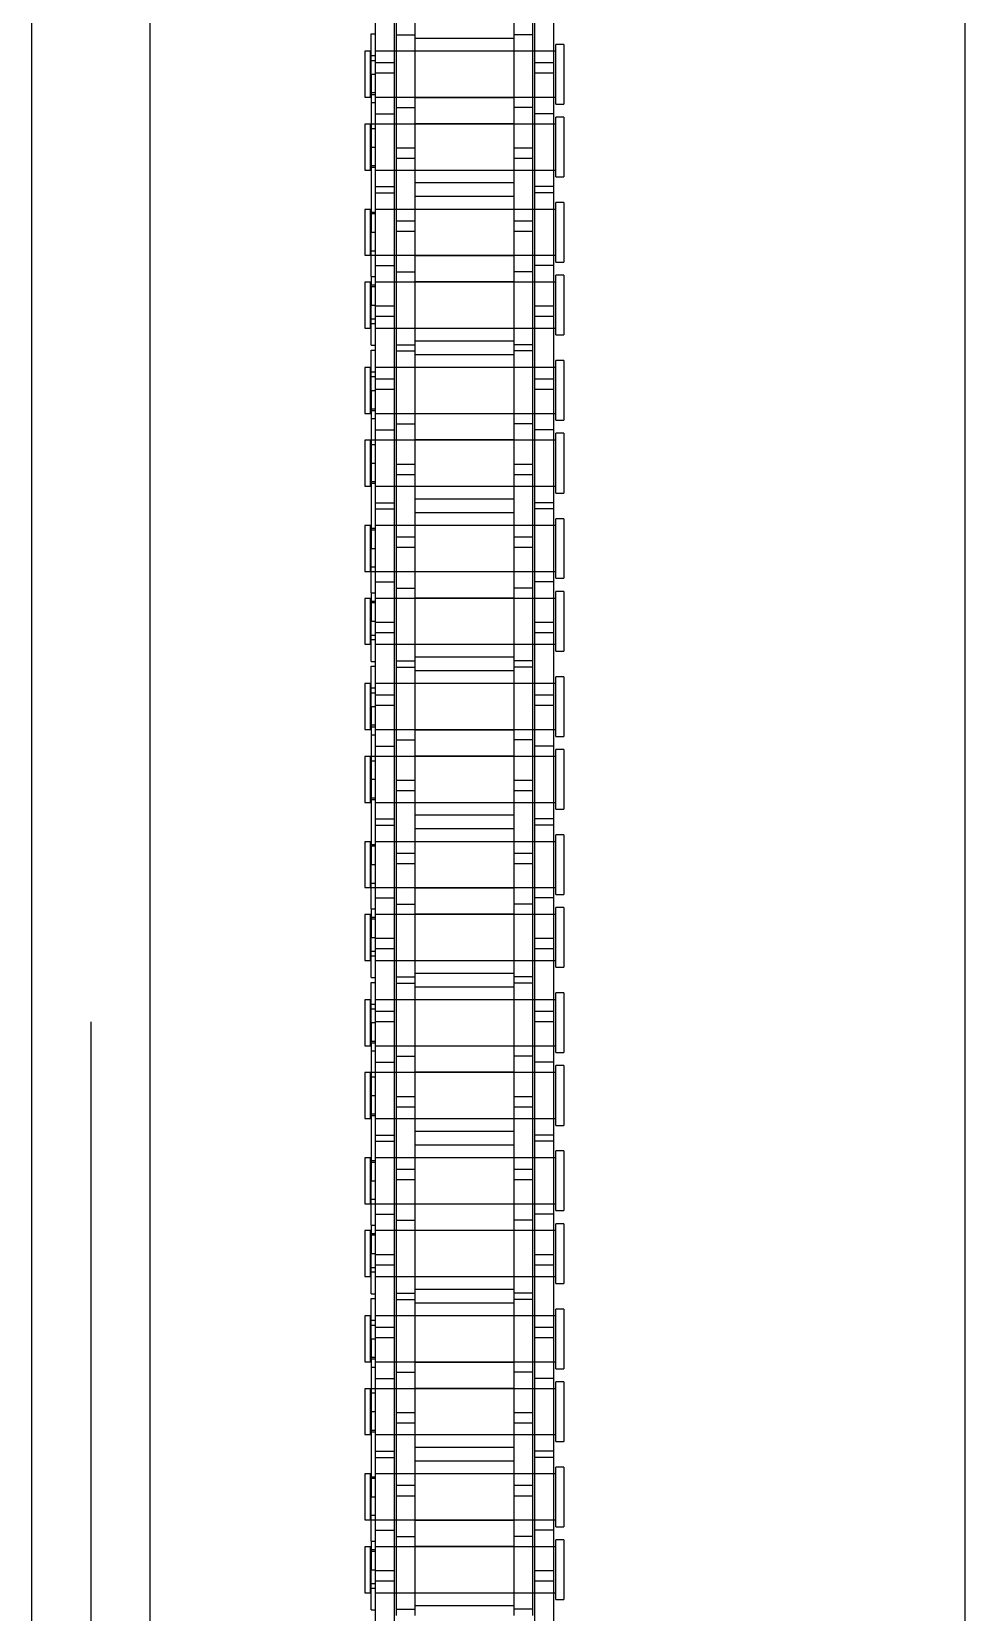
# Model space of a CAD drawing. Header units: metres. Extents: x 0 to 63075, y 0 to 44550.
# Drawn here: x 13957.4 to 14032.4, y 26359.9 to 26486.9 of the extents above; entities that cross this region are included whole.
import ezdxf

# ---------------------------------------------------------------- set-up
doc = ezdxf.new("R2010")
doc.units = ezdxf.units.M
doc.header["$LTSCALE"] = 75
doc.linetypes.add('HIDDEN2', pattern=[4.7625, 3.175, -1.5875])
for name, color, linetype in [('SDM', 7, 'Continuous'), ('SL4', 4, 'Continuous'), ('ST1', 7, 'HIDDEN2')]:
    doc.layers.add(name, color=color, linetype=linetype)

# ---------------------------------------------------------------- blocks, each defined once
blk = doc.blocks.new('A$Ca53c419a')
at = {"layer": 'SL4'}
for p, q in [((2334.74, 495.77), (1009.76, 495.77)), ((1009.76, 486.24), (2334.74, 486.24)), ((1009.76, 420.77), (2334.74, 420.77))]:
    blk.add_line(p, q, dxfattribs=at)
at = {"layer": 'ST1'}
for p, q in [((2334.74, 491), (1009.76, 491)), ((1009.76, 486.24), (2334.74, 486.24)), ((1935.37, 469), (1931.68, 469)), ((1931.68, 469), (1931.68, 468.53)), ((1935.37, 468.53), (1935.37, 469)), ((1941.22, 469), (1937.53, 469)), ((1937.53, 469), (1937.53, 468.53)), ((1941.22, 468.53), (1941.22, 469)), ((1948.07, 469), (1944.38, 469)), ((1944.38, 469), (1944.38, 468.53)), ((1948.07, 468.53), (1948.07, 469)), ((1953.92, 469), (1950.23, 469)), ((1950.23, 469), (1950.23, 468.53)), ((1953.92, 468.53), (1953.92, 469)), ((1960.77, 469), (1957.08, 469)), ((1957.08, 469), (1957.08, 468.53)), ((1960.77, 468.53), (1960.77, 469)), ((1966.62, 469), (1962.93, 469)), ((1962.93, 469), (1962.93, 468.53)), ((1966.62, 468.53), (1966.62, 469)), ((1973.47, 469), (1969.78, 469)), ((1969.78, 469), (1969.78, 468.53)), ((1973.47, 468.53), (1973.47, 469)), ((1979.32, 469), (1975.63, 469)), ((1975.63, 469), (1975.63, 468.53)), ((1979.32, 468.53), (1979.32, 469)), ((1986.17, 469), (1982.48, 469)), ((1982.48, 469), (1982.48, 468.53)), ((1986.17, 468.53), (1986.17, 469)), ((1992.02, 469), (1988.33, 469)), ((1988.33, 469), (1988.33, 468.53)), ((1992.02, 468.53), (1992.02, 469)), ((1998.87, 469), (1995.18, 469)), ((1995.18, 469), (1995.18, 468.53)), ((1998.87, 468.53), (1998.87, 469)), ((2004.72, 469), (2001.03, 469)), ((2001.03, 469), (2001.03, 468.53)), ((2004.72, 468.53), (2004.72, 469)), ((2011.57, 469), (2007.88, 469)), ((2007.88, 469), (2007.88, 468.53)), ((2011.57, 468.53), (2011.57, 469)), ((2017.42, 469), (2013.73, 469)), ((2013.73, 469), (2013.73, 468.53)), ((2017.42, 468.53), (2017.42, 469)), ((2024.27, 469), (2020.58, 469)), ((2020.58, 469), (2020.58, 468.53)), ((2024.27, 468.53), (2024.27, 469)), ((2030.12, 469), (2026.43, 469)), ((2026.43, 469), (2026.43, 468.53)), ((2030.12, 468.53), (2030.12, 469)), ((2036.97, 469), (2033.28, 469)), ((2033.28, 469), (2033.28, 468.53)), ((2036.97, 468.53), (2036.97, 469)), ((2042.82, 469), (2039.13, 469)), ((2039.13, 469), (2039.13, 468.53)), ((2042.82, 468.53), (2042.82, 469)), ((2049.67, 469), (2045.98, 469)), ((2045.98, 469), (2045.98, 468.53)), ((2049.67, 468.53), (2049.67, 469)), ((2055.52, 469), (2051.83, 469)), ((2051.83, 469), (2051.83, 468.53)), ((2055.52, 468.53), (2055.52, 469)), ((1932.6, 468.16), (1923.5, 468.16)), ((1930.3, 468.49), (1930.3, 468.16)), ((1930.3, 468.49), (1933.53, 468.49)), ((1931.68, 468.53), (1935.37, 468.53)), ((1931.68, 468.16), (1931.68, 466.64)), ((1931.68, 468.16), (1931.68, 453.66)), ((1932.05, 468.53), (1932.05, 468.16)), ((1932.42, 468.49), (1932.42, 468.16)), ((1933.46, 468.16), (1932.6, 468.16)), ((1932.6, 466.64), (1932.6, 468.16)), ((1942.55, 468.16), (1933.46, 468.16)), ((1933.46, 468.16), (1933.46, 466.64)), ((1933.53, 468.49), (1933.53, 468.16)), ((1935.82, 468.49), (1933.53, 468.49)), ((1935, 468.16), (1935, 468.53)), ((1935.15, 468.49), (1935.15, 468.16)), ((1935.37, 466.64), (1935.37, 468.16)), ((1935.37, 453.66), (1935.37, 468.16)), ((1935.82, 468.49), (1939.38, 468.49)), ((1935.82, 468.49), (1935.82, 468.16)), ((1936.7, 468.16), (1936.7, 466.64)), ((1937.53, 468.53), (1941.22, 468.53)), ((1937.53, 468.49), (1937.53, 466.64)), ((1937.53, 468.16), (1937.53, 453.66)), ((1937.9, 468.53), (1937.9, 468.16)), ((1939.38, 468.49), (1939.38, 468.16)), ((1952.08, 468.49), (1939.38, 468.49)), ((1940.85, 468.16), (1940.85, 468.53)), ((1941, 468.49), (1941, 468.16)), ((1941.22, 466.64), (1941.22, 468.16)), ((1941.22, 453.66), (1941.22, 468.16)), ((1942.55, 468.16), (1942.55, 466.64)), ((1948.9, 468.16), (1942.55, 468.16)), ((1943.05, 468.16), (1943.05, 466.64)), ((1944.38, 468.53), (1948.07, 468.53)), ((1944.38, 468.16), (1944.38, 466.64)), ((1944.38, 468.16), (1944.38, 453.66)), ((1944.61, 468.49), (1944.61, 468.16)), ((1944.75, 468.53), (1944.75, 468.16)), ((1946.23, 468.49), (1946.23, 468.16)), ((1947.7, 468.16), (1947.7, 468.53)), ((1948.07, 466.64), (1948.07, 468.49)), ((1948.07, 453.66), (1948.07, 468.16)), ((1948.9, 468.16), (1948.9, 466.64)), ((1958, 468.16), (1948.9, 468.16)), ((1949.78, 468.16), (1949.78, 468.49)), ((1950.23, 468.53), (1953.92, 468.53)), ((1950.23, 468.16), (1950.23, 466.64)), ((1950.23, 468.16), (1950.23, 453.66)), ((1950.46, 468.49), (1950.46, 468.16)), ((1950.6, 468.53), (1950.6, 468.16)), ((1952.08, 468.49), (1952.08, 468.16)), ((1952.08, 468.49), (1955.31, 468.49)), ((1952.15, 466.64), (1952.15, 468.16)), ((1953.01, 468.16), (1953.01, 466.64)), ((1953.18, 468.49), (1953.18, 468.16)), ((1953.55, 468.16), (1953.55, 468.53)), ((1953.92, 466.64), (1953.92, 468.16)), ((1953.92, 453.66), (1953.92, 468.16)), ((1955.31, 468.49), (1955.31, 468.16)), ((1955.7, 468.49), (1955.7, 468.16)), ((1955.7, 468.49), (1958.93, 468.49)), ((1957.08, 468.53), (1960.77, 468.53)), ((1957.08, 468.16), (1957.08, 466.64)), ((1957.08, 468.16), (1957.08, 453.66)), ((1957.45, 468.53), (1957.45, 468.16)), ((1957.82, 468.49), (1957.82, 468.16)), ((1958.86, 468.16), (1958, 468.16)), ((1958, 466.64), (1958, 468.16)), ((1967.95, 468.16), (1958.86, 468.16)), ((1958.86, 468.16), (1958.86, 466.64)), ((1958.93, 468.49), (1958.93, 468.16)), ((1961.22, 468.49), (1958.93, 468.49)), ((1960.4, 468.16), (1960.4, 468.53)), ((1960.55, 468.49), (1960.55, 468.16)), ((1960.77, 466.64), (1960.77, 468.16)), ((1960.77, 453.66), (1960.77, 468.16)), ((1961.22, 468.49), (1964.78, 468.49)), ((1961.22, 468.49), (1961.22, 468.16)), ((1962.1, 468.16), (1962.1, 466.64)), ((1962.93, 468.53), (1966.62, 468.53)), ((1962.93, 468.49), (1962.93, 466.64)), ((1962.93, 468.16), (1962.93, 453.66)), ((1963.3, 468.53), (1963.3, 468.16)), ((1964.78, 468.49), (1964.78, 468.16)), ((1977.48, 468.49), (1964.78, 468.49)), ((1966.25, 468.16), (1966.25, 468.53)), ((1966.4, 468.49), (1966.4, 468.16)), ((1966.62, 466.64), (1966.62, 468.16)), ((1966.62, 453.66), (1966.62, 468.16)), ((1967.95, 468.16), (1967.95, 466.64)), ((1974.3, 468.16), (1967.95, 468.16)), ((1968.45, 468.16), (1968.45, 466.64)), ((1969.78, 468.53), (1973.47, 468.53)), ((1969.78, 468.16), (1969.78, 466.64)), ((1969.78, 468.16), (1969.78, 453.66)), ((1970.01, 468.49), (1970.01, 468.16)), ((1970.15, 468.53), (1970.15, 468.16)), ((1971.63, 468.49), (1971.63, 468.16)), ((1973.1, 468.16), (1973.1, 468.53)), ((1973.47, 466.64), (1973.47, 468.49)), ((1973.47, 453.66), (1973.47, 468.16)), ((1974.3, 468.16), (1974.3, 466.64)), ((1983.4, 468.16), (1974.3, 468.16)), ((1975.18, 468.16), (1975.18, 468.49)), ((1975.63, 468.53), (1979.32, 468.53)), ((1975.63, 468.16), (1975.63, 466.64)), ((1975.63, 468.16), (1975.63, 453.66)), ((1975.86, 468.49), (1975.86, 468.16)), ((1976, 468.53), (1976, 468.16)), ((1977.48, 468.49), (1977.48, 468.16)), ((1977.48, 468.49), (1980.71, 468.49)), ((1977.55, 466.64), (1977.55, 468.16)), ((1978.41, 468.16), (1978.41, 466.64)), ((1978.58, 468.49), (1978.58, 468.16)), ((1978.95, 468.16), (1978.95, 468.53)), ((1979.32, 466.64), (1979.32, 468.16)), ((1979.32, 453.66), (1979.32, 468.16)), ((1980.71, 468.49), (1980.71, 468.16)), ((1981.1, 468.49), (1981.1, 468.16)), ((1981.1, 468.49), (1984.33, 468.49)), ((1982.48, 468.53), (1986.17, 468.53)), ((1982.48, 468.16), (1982.48, 466.64)), ((1982.48, 468.16), (1982.48, 453.66)), ((1982.85, 468.53), (1982.85, 468.16)), ((1983.22, 468.49), (1983.22, 468.16)), ((1984.26, 468.16), (1983.4, 468.16)), ((1983.4, 466.64), (1983.4, 468.16)), ((1993.35, 468.16), (1984.26, 468.16)), ((1984.26, 468.16), (1984.26, 466.64)), ((1984.33, 468.49), (1984.33, 468.16)), ((1986.62, 468.49), (1984.33, 468.49)), ((1985.8, 468.16), (1985.8, 468.53)), ((1985.95, 468.49), (1985.95, 468.16)), ((1986.17, 466.64), (1986.17, 468.16)), ((1986.17, 453.66), (1986.17, 468.16)), ((1986.62, 468.49), (1990.18, 468.49)), ((1986.62, 468.49), (1986.62, 468.16)), ((1987.5, 468.16), (1987.5, 466.64)), ((1988.33, 468.53), (1992.02, 468.53)), ((1988.33, 468.49), (1988.33, 466.64)), ((1988.33, 468.16), (1988.33, 453.66)), ((1988.7, 468.53), (1988.7, 468.16)), ((1990.18, 468.49), (1990.18, 468.16)), ((2002.88, 468.49), (1990.18, 468.49)), ((1991.65, 468.16), (1991.65, 468.53)), ((1991.8, 468.49), (1991.8, 468.16)), ((1992.02, 466.64), (1992.02, 468.16)), ((1992.02, 453.66), (1992.02, 468.16)), ((1993.35, 468.16), (1993.35, 466.64)), ((1999.7, 468.16), (1993.35, 468.16)), ((1993.85, 468.16), (1993.85, 466.64)), ((1995.18, 468.53), (1998.87, 468.53)), ((1995.18, 468.16), (1995.18, 466.64)), ((1995.18, 468.16), (1995.18, 453.66)), ((1995.41, 468.49), (1995.41, 468.16)), ((1995.55, 468.53), (1995.55, 468.16)), ((1997.03, 468.49), (1997.03, 468.16)), ((1998.5, 468.16), (1998.5, 468.53)), ((1998.87, 466.64), (1998.87, 468.49)), ((1998.87, 453.66), (1998.87, 468.16)), ((1999.7, 468.16), (1999.7, 466.64)), ((2008.8, 468.16), (1999.7, 468.16)), ((2000.58, 468.16), (2000.58, 468.49)), ((2001.03, 468.53), (2004.72, 468.53)), ((2001.03, 468.16), (2001.03, 466.64)), ((2001.03, 468.16), (2001.03, 453.66)), ((2001.26, 468.49), (2001.26, 468.16)), ((2001.4, 468.53), (2001.4, 468.16)), ((2002.88, 468.49), (2002.88, 468.16)), ((2002.88, 468.49), (2006.11, 468.49)), ((2002.95, 466.64), (2002.95, 468.16)), ((2003.81, 468.16), (2003.81, 466.64)), ((2003.98, 468.49), (2003.98, 468.16)), ((2004.35, 468.16), (2004.35, 468.53)), ((2004.72, 466.64), (2004.72, 468.16)), ((2004.72, 453.66), (2004.72, 468.16)), ((2006.11, 468.49), (2006.11, 468.16)), ((2006.5, 468.49), (2006.5, 468.16)), ((2006.5, 468.49), (2009.73, 468.49)), ((2007.88, 468.53), (2011.57, 468.53)), ((2007.88, 468.16), (2007.88, 466.64)), ((2007.88, 468.16), (2007.88, 453.66)), ((2008.25, 468.53), (2008.25, 468.16)), ((2008.62, 468.49), (2008.62, 468.16)), ((2009.66, 468.16), (2008.8, 468.16)), ((2008.8, 466.64), (2008.8, 468.16)), ((2018.75, 468.16), (2009.66, 468.16)), ((2009.66, 468.16), (2009.66, 466.64)), ((2009.73, 468.49), (2009.73, 468.16)), ((2012.02, 468.49), (2009.73, 468.49)), ((2011.2, 468.16), (2011.2, 468.53)), ((2011.35, 468.49), (2011.35, 468.16)), ((2011.57, 466.64), (2011.57, 468.16)), ((2011.57, 453.66), (2011.57, 468.16)), ((2012.02, 468.49), (2015.58, 468.49)), ((2012.02, 468.49), (2012.02, 468.16)), ((2012.9, 468.16), (2012.9, 466.64)), ((2013.73, 468.53), (2017.42, 468.53)), ((2013.73, 468.49), (2013.73, 466.64)), ((2013.73, 468.16), (2013.73, 453.66)), ((2014.1, 468.53), (2014.1, 468.16)), ((2015.58, 468.49), (2015.58, 468.16)), ((2028.28, 468.49), (2015.58, 468.49)), ((2017.05, 468.16), (2017.05, 468.53)), ((2017.2, 468.49), (2017.2, 468.16)), ((2017.42, 466.64), (2017.42, 468.16)), ((2017.42, 453.66), (2017.42, 468.16)), ((2018.75, 468.16), (2018.75, 466.64)), ((2025.1, 468.16), (2018.75, 468.16)), ((2019.25, 468.16), (2019.25, 466.64)), ((2020.58, 468.53), (2024.27, 468.53)), ((2020.58, 468.16), (2020.58, 466.64)), ((2020.58, 468.16), (2020.58, 453.66)), ((2020.81, 468.49), (2020.81, 468.16)), ((2020.95, 468.53), (2020.95, 468.16)), ((2022.43, 468.49), (2022.43, 468.16)), ((2023.9, 468.16), (2023.9, 468.53)), ((2024.27, 466.64), (2024.27, 468.49)), ((2024.27, 453.66), (2024.27, 468.16)), ((2025.1, 468.16), (2025.1, 466.64)), ((2034.2, 468.16), (2025.1, 468.16)), ((2025.98, 468.16), (2025.98, 468.49)), ((2026.43, 468.53), (2030.12, 468.53)), ((2026.43, 468.16), (2026.43, 466.64)), ((2026.43, 468.16), (2026.43, 453.66)), ((2026.66, 468.49), (2026.66, 468.16)), ((2026.8, 468.53), (2026.8, 468.16)), ((2028.28, 468.49), (2028.28, 468.16)), ((2028.28, 468.49), (2031.51, 468.49)), ((2028.35, 466.64), (2028.35, 468.16)), ((2029.21, 468.16), (2029.21, 466.64)), ((2029.38, 468.49), (2029.38, 468.16)), ((2029.75, 468.16), (2029.75, 468.53)), ((2030.12, 466.64), (2030.12, 468.16)), ((2030.12, 453.66), (2030.12, 468.16)), ((2031.51, 468.49), (2031.51, 468.16)), ((2031.9, 468.49), (2031.9, 468.16)), ((2031.9, 468.49), (2035.13, 468.49)), ((2033.28, 468.53), (2036.97, 468.53)), ((2033.28, 468.16), (2033.28, 466.64)), ((2033.28, 468.16), (2033.28, 453.66)), ((2033.65, 468.53), (2033.65, 468.16)), ((2034.02, 468.49), (2034.02, 468.16)), ((2035.06, 468.16), (2034.2, 468.16)), ((2034.2, 466.64), (2034.2, 468.16)), ((2044.15, 468.16), (2035.06, 468.16)), ((2035.06, 468.16), (2035.06, 466.64)), ((2035.13, 468.49), (2035.13, 468.16)), ((2037.42, 468.49), (2035.13, 468.49)), ((2036.6, 468.16), (2036.6, 468.53)), ((2036.75, 468.49), (2036.75, 468.16)), ((2036.97, 466.64), (2036.97, 468.16)), ((2036.97, 453.66), (2036.97, 468.16)), ((2037.42, 468.49), (2040.98, 468.49)), ((2037.42, 468.49), (2037.42, 468.16)), ((2038.3, 468.16), (2038.3, 466.64)), ((2039.13, 468.53), (2042.82, 468.53)), ((2039.13, 468.49), (2039.13, 466.64)), ((2039.13, 468.16), (2039.13, 453.66)), ((2039.5, 468.53), (2039.5, 468.16)), ((2040.98, 468.49), (2040.98, 468.16)), ((2053.68, 468.49), (2040.98, 468.49)), ((2042.45, 468.16), (2042.45, 468.53)), ((2042.6, 468.49), (2042.6, 468.16)), ((2042.82, 466.64), (2042.82, 468.16)), ((2042.82, 453.66), (2042.82, 468.16)), ((2044.15, 468.16), (2044.15, 466.64)), ((2050.5, 468.16), (2044.15, 468.16)), ((2044.65, 468.16), (2044.65, 466.64)), ((2045.98, 468.53), (2049.67, 468.53)), ((2045.98, 468.16), (2045.98, 466.64)), ((2045.98, 468.16), (2045.98, 453.66)), ((2046.21, 468.49), (2046.21, 468.16)), ((2046.35, 468.53), (2046.35, 468.16)), ((2047.83, 468.49), (2047.83, 468.16)), ((2049.3, 468.16), (2049.3, 468.53)), ((2049.67, 466.64), (2049.67, 468.49)), ((2049.67, 453.66), (2049.67, 468.16)), ((2050.5, 468.16), (2050.5, 466.64)), ((2059.6, 468.16), (2050.5, 468.16)), ((2051.38, 468.16), (2051.38, 468.49)), ((2051.83, 468.53), (2055.52, 468.53)), ((2051.83, 468.16), (2051.83, 466.64)), ((2051.83, 468.16), (2051.83, 453.66)), ((2052.06, 468.49), (2052.06, 468.16)), ((2052.2, 468.53), (2052.2, 468.16)), ((2053.68, 468.49), (2053.68, 468.16)), ((2053.68, 468.49), (2056.91, 468.49)), ((2053.75, 466.64), (2053.75, 468.16)), ((2054.61, 468.16), (2054.61, 466.64)), ((2054.78, 468.49), (2054.78, 468.16)), ((2055.15, 468.16), (2055.15, 468.53)), ((2055.52, 466.64), (2055.52, 468.16)), ((2055.52, 453.66), (2055.52, 468.16)), ((2056.91, 468.49), (2056.91, 468.16)), ((1932.6, 466.64), (1923.5, 466.64)), ((1936.2, 466.49), (1929.85, 466.49)), ((1930.35, 466.49), (1930.35, 464.97)), ((1931.68, 466.49), (1931.68, 464.97)), ((1933.46, 466.64), (1932.6, 466.64)), ((1942.55, 466.64), (1933.46, 466.64)), ((1935.37, 464.97), (1935.37, 466.49)), ((1936.2, 466.49), (1936.2, 464.97)), ((1945.3, 466.49), (1936.2, 466.49)), ((1937.53, 466.49), (1937.53, 464.97)), ((1939.45, 464.97), (1939.45, 466.49)), ((1940.31, 466.49), (1940.31, 464.97)), ((1941.22, 464.97), (1941.22, 466.49)), ((1948.9, 466.64), (1942.55, 466.64)), ((1944.38, 466.49), (1944.38, 464.97)), ((1946.16, 466.49), (1945.3, 466.49)), ((1945.3, 464.97), (1945.3, 466.49)), ((1955.25, 466.49), (1946.16, 466.49)), ((1946.16, 466.49), (1946.16, 464.97)), ((1948.07, 464.97), (1948.07, 466.49)), ((1958, 466.64), (1948.9, 466.64)), ((1949.4, 466.49), (1949.4, 464.97)), ((1950.23, 466.49), (1950.23, 464.97)), ((1953.92, 464.97), (1953.92, 466.49)), ((1955.25, 466.49), (1955.25, 464.97)), ((1961.6, 466.49), (1955.25, 466.49)), ((1955.75, 466.49), (1955.75, 464.97)), ((1957.08, 466.49), (1957.08, 464.97)), ((1958.86, 466.64), (1958, 466.64)), ((1967.95, 466.64), (1958.86, 466.64)), ((1960.77, 464.97), (1960.77, 466.49)), ((1961.6, 466.49), (1961.6, 464.97)), ((1970.7, 466.49), (1961.6, 466.49)), ((1962.93, 466.49), (1962.93, 464.97)), ((1964.85, 464.97), (1964.85, 466.49)), ((1965.71, 466.49), (1965.71, 464.97)), ((1966.62, 464.97), (1966.62, 466.49)), ((1974.3, 466.64), (1967.95, 466.64)), ((1969.78, 466.49), (1969.78, 464.97)), ((1971.56, 466.49), (1970.7, 466.49)), ((1970.7, 464.97), (1970.7, 466.49)), ((1980.65, 466.49), (1971.56, 466.49)), ((1971.56, 466.49), (1971.56, 464.97)), ((1973.47, 464.97), (1973.47, 466.49)), ((1983.4, 466.64), (1974.3, 466.64)), ((1974.8, 466.49), (1974.8, 464.97)), ((1975.63, 466.49), (1975.63, 464.97)), ((1979.32, 464.97), (1979.32, 466.49)), ((1980.65, 466.49), (1980.65, 464.97)), ((1987, 466.49), (1980.65, 466.49)), ((1981.15, 466.49), (1981.15, 464.97)), ((1982.48, 466.49), (1982.48, 464.97)), ((1984.26, 466.64), (1983.4, 466.64)), ((1993.35, 466.64), (1984.26, 466.64)), ((1986.17, 464.97), (1986.17, 466.49)), ((1987, 466.49), (1987, 464.97)), ((1996.1, 466.49), (1987, 466.49)), ((1988.33, 466.49), (1988.33, 464.97)), ((1990.25, 464.97), (1990.25, 466.49)), ((1991.11, 466.49), (1991.11, 464.97)), ((1992.02, 464.97), (1992.02, 466.49)), ((1999.7, 466.64), (1993.35, 466.64)), ((1995.18, 466.49), (1995.18, 464.97)), ((1996.96, 466.49), (1996.1, 466.49)), ((1996.1, 464.97), (1996.1, 466.49)), ((2006.05, 466.49), (1996.96, 466.49)), ((1996.96, 466.49), (1996.96, 464.97)), ((1998.87, 464.97), (1998.87, 466.49)), ((2008.8, 466.64), (1999.7, 466.64)), ((2000.2, 466.49), (2000.2, 464.97)), ((2001.03, 466.49), (2001.03, 464.97)), ((2004.72, 464.97), (2004.72, 466.49)), ((2006.05, 466.49), (2006.05, 464.97)), ((2012.4, 466.49), (2006.05, 466.49)), ((2006.55, 466.49), (2006.55, 464.97)), ((2007.88, 466.49), (2007.88, 464.97)), ((2009.66, 466.64), (2008.8, 466.64)), ((2018.75, 466.64), (2009.66, 466.64)), ((2011.57, 464.97), (2011.57, 466.49)), ((2012.4, 466.49), (2012.4, 464.97)), ((2021.5, 466.49), (2012.4, 466.49)), ((2013.73, 466.49), (2013.73, 464.97)), ((2015.65, 464.97), (2015.65, 466.49)), ((2016.51, 466.49), (2016.51, 464.97)), ((2017.42, 464.97), (2017.42, 466.49)), ((2025.1, 466.64), (2018.75, 466.64)), ((2020.58, 466.49), (2020.58, 464.97)), ((2022.36, 466.49), (2021.5, 466.49)), ((2021.5, 464.97), (2021.5, 466.49)), ((2031.45, 466.49), (2022.36, 466.49)), ((2022.36, 466.49), (2022.36, 464.97)), ((2024.27, 464.97), (2024.27, 466.49)), ((2034.2, 466.64), (2025.1, 466.64)), ((2025.6, 466.49), (2025.6, 464.97)), ((2026.43, 466.49), (2026.43, 464.97)), ((2030.12, 464.97), (2030.12, 466.49)), ((2031.45, 466.49), (2031.45, 464.97)), ((2037.8, 466.49), (2031.45, 466.49)), ((2031.95, 466.49), (2031.95, 464.97)), ((2033.28, 466.49), (2033.28, 464.97)), ((2035.06, 466.64), (2034.2, 466.64)), ((2044.15, 466.64), (2035.06, 466.64)), ((2036.97, 464.97), (2036.97, 466.49)), ((2037.8, 466.49), (2037.8, 464.97)), ((2046.9, 466.49), (2037.8, 466.49)), ((2039.13, 466.49), (2039.13, 464.97)), ((2041.05, 464.97), (2041.05, 466.49)), ((2041.91, 466.49), (2041.91, 464.97)), ((2042.82, 464.97), (2042.82, 466.49)), ((2050.5, 466.64), (2044.15, 466.64)), ((2045.98, 466.49), (2045.98, 464.97)), ((2047.76, 466.49), (2046.9, 466.49)), ((2046.9, 464.97), (2046.9, 466.49)), ((2056.85, 466.49), (2047.76, 466.49)), ((2047.76, 466.49), (2047.76, 464.97)), ((2049.67, 464.97), (2049.67, 466.49)), ((2059.6, 466.64), (2050.5, 466.64)), ((2051, 466.49), (2051, 464.97)), ((2051.83, 466.49), (2051.83, 464.97)), ((2055.52, 464.97), (2055.52, 466.49)), ((2056.85, 466.49), (2056.85, 464.97)), ((2063.2, 466.49), (2056.85, 466.49)), ((1936.2, 464.97), (1929.85, 464.97)), ((1930.64, 457.04), (1930.64, 464.97)), ((1931.68, 464.97), (1931.68, 457.04)), ((1935.37, 457.04), (1935.37, 464.97)), ((1935.42, 464.97), (1935.42, 457.04)), ((1945.3, 464.97), (1936.2, 464.97)), ((1937.49, 457.04), (1937.49, 464.97)), ((1937.53, 464.97), (1937.53, 457.04)), ((1941.22, 457.04), (1941.22, 464.97)), ((1942.27, 464.97), (1942.27, 457.04)), ((1943.34, 457.04), (1943.34, 464.97)), ((1944.38, 464.97), (1944.38, 457.04)), ((1946.16, 464.97), (1945.3, 464.97)), ((1955.25, 464.97), (1946.16, 464.97)), ((1948.07, 457.04), (1948.07, 464.97)), ((1948.12, 464.97), (1948.12, 457.04)), ((1950.19, 457.04), (1950.19, 464.97)), ((1950.23, 464.97), (1950.23, 457.04)), ((1953.92, 457.04), (1953.92, 464.97)), ((1954.97, 464.97), (1954.97, 457.04)), ((1961.6, 464.97), (1955.25, 464.97)), ((1956.04, 457.04), (1956.04, 464.97)), ((1957.08, 464.97), (1957.08, 457.04)), ((1960.77, 457.04), (1960.77, 464.97)), ((1960.82, 464.97), (1960.82, 457.04)), ((1970.7, 464.97), (1961.6, 464.97)), ((1962.89, 457.04), (1962.89, 464.97)), ((1962.93, 464.97), (1962.93, 457.04)), ((1966.62, 457.04), (1966.62, 464.97)), ((1967.67, 464.97), (1967.67, 457.04)), ((1968.74, 457.04), (1968.74, 464.97)), ((1969.78, 464.97), (1969.78, 457.04)), ((1971.56, 464.97), (1970.7, 464.97)), ((1980.65, 464.97), (1971.56, 464.97)), ((1973.47, 457.04), (1973.47, 464.97)), ((1973.52, 464.97), (1973.52, 457.04)), ((1975.59, 457.04), (1975.59, 464.97)), ((1975.63, 464.97), (1975.63, 457.04)), ((1979.32, 457.04), (1979.32, 464.97)), ((1980.37, 464.97), (1980.37, 457.04)), ((1987, 464.97), (1980.65, 464.97)), ((1981.44, 457.04), (1981.44, 464.97)), ((1982.48, 464.97), (1982.48, 457.04)), ((1986.17, 457.04), (1986.17, 464.97)), ((1986.22, 464.97), (1986.22, 457.04)), ((1996.1, 464.97), (1987, 464.97)), ((1988.29, 457.04), (1988.29, 464.97)), ((1988.33, 464.97), (1988.33, 457.04)), ((1992.02, 457.04), (1992.02, 464.97)), ((1993.07, 464.97), (1993.07, 457.04)), ((1994.14, 457.04), (1994.14, 464.97)), ((1995.18, 464.97), (1995.18, 457.04)), ((1996.96, 464.97), (1996.1, 464.97)), ((2006.05, 464.97), (1996.96, 464.97)), ((1998.87, 457.04), (1998.87, 464.97)), ((1998.92, 464.97), (1998.92, 457.04)), ((2000.99, 457.04), (2000.99, 464.97)), ((2001.03, 464.97), (2001.03, 457.04)), ((2004.72, 457.04), (2004.72, 464.97)), ((2005.77, 464.97), (2005.77, 457.04)), ((2012.4, 464.97), (2006.05, 464.97)), ((2006.84, 457.04), (2006.84, 464.97)), ((2007.88, 464.97), (2007.88, 457.04)), ((2011.57, 457.04), (2011.57, 464.97)), ((2011.62, 464.97), (2011.62, 457.04)), ((2021.5, 464.97), (2012.4, 464.97)), ((2013.69, 457.04), (2013.69, 464.97)), ((2013.73, 464.97), (2013.73, 457.04)), ((2017.42, 457.04), (2017.42, 464.97)), ((2018.47, 464.97), (2018.47, 457.04)), ((2019.54, 457.04), (2019.54, 464.97)), ((2020.58, 464.97), (2020.58, 457.04)), ((2022.36, 464.97), (2021.5, 464.97)), ((2031.45, 464.97), (2022.36, 464.97)), ((2024.27, 457.04), (2024.27, 464.97)), ((2024.32, 464.97), (2024.32, 457.04)), ((2026.39, 457.04), (2026.39, 464.97)), ((2026.43, 464.97), (2026.43, 457.04)), ((2030.12, 457.04), (2030.12, 464.97)), ((2031.17, 464.97), (2031.17, 457.04)), ((2037.8, 464.97), (2031.45, 464.97)), ((2032.24, 457.04), (2032.24, 464.97)), ((2033.28, 464.97), (2033.28, 457.04)), ((2036.97, 457.04), (2036.97, 464.97)), ((2037.02, 464.97), (2037.02, 457.04)), ((2046.9, 464.97), (2037.8, 464.97)), ((2039.09, 457.04), (2039.09, 464.97)), ((2039.13, 464.97), (2039.13, 457.04)), ((2042.82, 457.04), (2042.82, 464.97)), ((2043.87, 464.97), (2043.87, 457.04)), ((2044.94, 457.04), (2044.94, 464.97)), ((2045.98, 464.97), (2045.98, 457.04)), ((2047.76, 464.97), (2046.9, 464.97)), ((2056.85, 464.97), (2047.76, 464.97)), ((2049.67, 457.04), (2049.67, 464.97)), ((2049.72, 464.97), (2049.72, 457.04)), ((2051.79, 457.04), (2051.79, 464.97)), ((2051.83, 464.97), (2051.83, 457.04)), ((2055.52, 457.04), (2055.52, 464.97)), ((2056.57, 464.97), (2056.57, 457.04)), ((2063.2, 464.97), (2056.85, 464.97)), ((1936.2, 457.04), (1929.85, 457.04)), ((1930.35, 455.52), (1930.35, 457.04)), ((1931.68, 457.04), (1931.68, 455.52)), ((1935.37, 455.52), (1935.37, 457.04)), ((1936.2, 455.52), (1936.2, 457.04)), ((1945.3, 457.04), (1936.2, 457.04)), ((1937.53, 457.04), (1937.53, 455.52)), ((1939.45, 455.52), (1939.45, 457.04)), ((1940.31, 457.04), (1940.31, 455.52)), ((1941.22, 455.52), (1941.22, 457.04)), ((1944.38, 457.04), (1944.38, 455.52)), ((1946.16, 457.04), (1945.3, 457.04)), ((1945.3, 455.52), (1945.3, 457.04)), ((1955.25, 457.04), (1946.16, 457.04)), ((1946.16, 457.04), (1946.16, 455.52)), ((1948.07, 455.52), (1948.07, 457.04)), ((1949.4, 455.52), (1949.4, 457.04)), ((1950.23, 457.04), (1950.23, 455.52)), ((1953.92, 455.52), (1953.92, 457.04)), ((1955.25, 455.52), (1955.25, 457.04)), ((1961.6, 457.04), (1955.25, 457.04)), ((1955.75, 455.52), (1955.75, 457.04)), ((1957.08, 457.04), (1957.08, 455.52)), ((1960.77, 455.52), (1960.77, 457.04)), ((1961.6, 455.52), (1961.6, 457.04)), ((1970.7, 457.04), (1961.6, 457.04)), ((1962.93, 457.04), (1962.93, 455.52)), ((1964.85, 455.52), (1964.85, 457.04)), ((1965.71, 457.04), (1965.71, 455.52)), ((1966.62, 455.52), (1966.62, 457.04)), ((1969.78, 457.04), (1969.78, 455.52)), ((1971.56, 457.04), (1970.7, 457.04)), ((1970.7, 455.52), (1970.7, 457.04)), ((1980.65, 457.04), (1971.56, 457.04)), ((1971.56, 457.04), (1971.56, 455.52)), ((1973.47, 455.52), (1973.47, 457.04)), ((1974.8, 455.52), (1974.8, 457.04)), ((1975.63, 457.04), (1975.63, 455.52)), ((1979.32, 455.52), (1979.32, 457.04)), ((1980.65, 455.52), (1980.65, 457.04)), ((1987, 457.04), (1980.65, 457.04)), ((1981.15, 455.52), (1981.15, 457.04)), ((1982.48, 457.04), (1982.48, 455.52)), ((1986.17, 455.52), (1986.17, 457.04)), ((1987, 455.52), (1987, 457.04)), ((1996.1, 457.04), (1987, 457.04)), ((1988.33, 457.04), (1988.33, 455.52)), ((1990.25, 455.52), (1990.25, 457.04)), ((1991.11, 457.04), (1991.11, 455.52)), ((1992.02, 455.52), (1992.02, 457.04)), ((1995.18, 457.04), (1995.18, 455.52)), ((1996.96, 457.04), (1996.1, 457.04)), ((1996.1, 455.52), (1996.1, 457.04)), ((2006.05, 457.04), (1996.96, 457.04)), ((1996.96, 457.04), (1996.96, 455.52)), ((1998.87, 455.52), (1998.87, 457.04)), ((2000.2, 455.52), (2000.2, 457.04)), ((2001.03, 457.04), (2001.03, 455.52)), ((2004.72, 455.52), (2004.72, 457.04)), ((2006.05, 455.52), (2006.05, 457.04)), ((2012.4, 457.04), (2006.05, 457.04)), ((2006.55, 455.52), (2006.55, 457.04)), ((2007.88, 457.04), (2007.88, 455.52)), ((2011.57, 455.52), (2011.57, 457.04)), ((2012.4, 455.52), (2012.4, 457.04)), ((2021.5, 457.04), (2012.4, 457.04)), ((2013.73, 457.04), (2013.73, 455.52)), ((2015.65, 455.52), (2015.65, 457.04)), ((2016.51, 457.04), (2016.51, 455.52)), ((2017.42, 455.52), (2017.42, 457.04)), ((2020.58, 457.04), (2020.58, 455.52)), ((2022.36, 457.04), (2021.5, 457.04)), ((2021.5, 455.52), (2021.5, 457.04)), ((2031.45, 457.04), (2022.36, 457.04)), ((2022.36, 457.04), (2022.36, 455.52)), ((2024.27, 455.52), (2024.27, 457.04)), ((2025.6, 455.52), (2025.6, 457.04)), ((2026.43, 457.04), (2026.43, 455.52)), ((2030.12, 455.52), (2030.12, 457.04)), ((2031.45, 455.52), (2031.45, 457.04)), ((2037.8, 457.04), (2031.45, 457.04)), ((2031.95, 455.52), (2031.95, 457.04)), ((2033.28, 457.04), (2033.28, 455.52)), ((2036.97, 455.52), (2036.97, 457.04)), ((2037.8, 455.52), (2037.8, 457.04)), ((2046.9, 457.04), (2037.8, 457.04)), ((2039.13, 457.04), (2039.13, 455.52)), ((2041.05, 455.52), (2041.05, 457.04)), ((2041.91, 457.04), (2041.91, 455.52)), ((2042.82, 455.52), (2042.82, 457.04)), ((2045.98, 457.04), (2045.98, 455.52)), ((2047.76, 457.04), (2046.9, 457.04)), ((2046.9, 455.52), (2046.9, 457.04)), ((2056.85, 457.04), (2047.76, 457.04)), ((2047.76, 457.04), (2047.76, 455.52)), ((2049.67, 455.52), (2049.67, 457.04)), ((2051, 455.52), (2051, 457.04)), ((2051.83, 457.04), (2051.83, 455.52)), ((2055.52, 455.52), (2055.52, 457.04)), ((2056.85, 455.52), (2056.85, 457.04)), ((2063.2, 457.04), (2056.85, 457.04)), ((1932.6, 455.36), (1923.5, 455.36)), ((1936.2, 455.52), (1929.85, 455.52)), ((1931.68, 455.36), (1931.68, 453.84)), ((1933.46, 455.36), (1932.6, 455.36)), ((1932.6, 453.84), (1932.6, 455.36)), ((1942.55, 455.36), (1933.46, 455.36)), ((1933.46, 455.36), (1933.46, 453.84)), ((1935.37, 453.84), (1935.37, 455.36)), ((1945.3, 455.52), (1936.2, 455.52)), ((1936.7, 453.84), (1936.7, 455.36)), ((1937.53, 455.36), (1937.53, 453.84)), ((1941.22, 453.84), (1941.22, 455.36)), ((1942.55, 453.84), (1942.55, 455.36)), ((1948.9, 455.36), (1942.55, 455.36)), ((1943.05, 453.84), (1943.05, 455.36)), ((1944.38, 455.36), (1944.38, 453.84)), ((1946.16, 455.52), (1945.3, 455.52)), ((1955.25, 455.52), (1946.16, 455.52)), ((1948.07, 453.84), (1948.07, 455.36)), ((1948.9, 453.84), (1948.9, 455.36)), ((1958, 455.36), (1948.9, 455.36)), ((1950.23, 455.36), (1950.23, 453.84)), ((1952.15, 453.84), (1952.15, 455.36)), ((1953.01, 455.36), (1953.01, 453.84)), ((1953.92, 453.84), (1953.92, 455.36)), ((1961.6, 455.52), (1955.25, 455.52)), ((1957.08, 455.36), (1957.08, 453.84)), ((1958.86, 455.36), (1958, 455.36)), ((1958, 453.84), (1958, 455.36)), ((1967.95, 455.36), (1958.86, 455.36)), ((1958.86, 455.36), (1958.86, 453.84)), ((1960.77, 453.84), (1960.77, 455.36)), ((1970.7, 455.52), (1961.6, 455.52)), ((1962.1, 453.84), (1962.1, 455.36)), ((1962.93, 455.36), (1962.93, 453.84)), ((1966.62, 453.84), (1966.62, 455.36)), ((1967.95, 453.84), (1967.95, 455.36)), ((1974.3, 455.36), (1967.95, 455.36)), ((1968.45, 453.84), (1968.45, 455.36)), ((1969.78, 455.36), (1969.78, 453.84)), ((1971.56, 455.52), (1970.7, 455.52)), ((1980.65, 455.52), (1971.56, 455.52)), ((1973.47, 453.84), (1973.47, 455.36)), ((1974.3, 453.84), (1974.3, 455.36)), ((1983.4, 455.36), (1974.3, 455.36)), ((1975.63, 455.36), (1975.63, 453.84)), ((1977.55, 453.84), (1977.55, 455.36)), ((1978.41, 455.36), (1978.41, 453.84)), ((1979.32, 453.84), (1979.32, 455.36)), ((1987, 455.52), (1980.65, 455.52)), ((1982.48, 455.36), (1982.48, 453.84)), ((1984.26, 455.36), (1983.4, 455.36)), ((1983.4, 453.84), (1983.4, 455.36)), ((1993.35, 455.36), (1984.26, 455.36)), ((1984.26, 455.36), (1984.26, 453.84)), ((1986.17, 453.84), (1986.17, 455.36)), ((1996.1, 455.52), (1987, 455.52)), ((1987.5, 453.84), (1987.5, 455.36)), ((1988.33, 455.36), (1988.33, 453.84)), ((1992.02, 453.84), (1992.02, 455.36)), ((1993.35, 453.84), (1993.35, 455.36)), ((1999.7, 455.36), (1993.35, 455.36)), ((1993.85, 453.84), (1993.85, 455.36)), ((1995.18, 455.36), (1995.18, 453.84)), ((1996.96, 455.52), (1996.1, 455.52)), ((2006.05, 455.52), (1996.96, 455.52)), ((1998.87, 453.84), (1998.87, 455.36)), ((1999.7, 453.84), (1999.7, 455.36)), ((2008.8, 455.36), (1999.7, 455.36)), ((2001.03, 455.36), (2001.03, 453.84)), ((2002.95, 453.84), (2002.95, 455.36)), ((2003.81, 455.36), (2003.81, 453.84)), ((2004.72, 453.84), (2004.72, 455.36)), ((2012.4, 455.52), (2006.05, 455.52)), ((2007.88, 455.36), (2007.88, 453.84)), ((2009.66, 455.36), (2008.8, 455.36)), ((2008.8, 453.84), (2008.8, 455.36)), ((2018.75, 455.36), (2009.66, 455.36)), ((2009.66, 455.36), (2009.66, 453.84)), ((2011.57, 453.84), (2011.57, 455.36)), ((2021.5, 455.52), (2012.4, 455.52)), ((2012.9, 453.84), (2012.9, 455.36)), ((2013.73, 455.36), (2013.73, 453.84)), ((2017.42, 453.84), (2017.42, 455.36)), ((2018.75, 453.84), (2018.75, 455.36)), ((2025.1, 455.36), (2018.75, 455.36)), ((2019.25, 453.84), (2019.25, 455.36)), ((2020.58, 455.36), (2020.58, 453.84)), ((2022.36, 455.52), (2021.5, 455.52)), ((2031.45, 455.52), (2022.36, 455.52)), ((2024.27, 453.84), (2024.27, 455.36)), ((2025.1, 453.84), (2025.1, 455.36)), ((2034.2, 455.36), (2025.1, 455.36)), ((2026.43, 455.36), (2026.43, 453.84)), ((2028.35, 453.84), (2028.35, 455.36)), ((2029.21, 455.36), (2029.21, 453.84)), ((2030.12, 453.84), (2030.12, 455.36)), ((2037.8, 455.52), (2031.45, 455.52)), ((2033.28, 455.36), (2033.28, 453.84)), ((2035.06, 455.36), (2034.2, 455.36)), ((2034.2, 453.84), (2034.2, 455.36)), ((2044.15, 455.36), (2035.06, 455.36)), ((2035.06, 455.36), (2035.06, 453.84)), ((2036.97, 453.84), (2036.97, 455.36)), ((2046.9, 455.52), (2037.8, 455.52)), ((2038.3, 453.84), (2038.3, 455.36)), ((2039.13, 455.36), (2039.13, 453.84)), ((2042.82, 453.84), (2042.82, 455.36)), ((2044.15, 453.84), (2044.15, 455.36)), ((2050.5, 455.36), (2044.15, 455.36)), ((2044.65, 453.84), (2044.65, 455.36)), ((2045.98, 455.36), (2045.98, 453.84)), ((2047.76, 455.52), (2046.9, 455.52)), ((2056.85, 455.52), (2047.76, 455.52)), ((2049.67, 453.84), (2049.67, 455.36)), ((2050.5, 453.84), (2050.5, 455.36)), ((2059.6, 455.36), (2050.5, 455.36)), ((2051.83, 455.36), (2051.83, 453.84)), ((2053.75, 453.84), (2053.75, 455.36)), ((2054.61, 455.36), (2054.61, 453.84)), ((2055.52, 453.84), (2055.52, 455.36)), ((2063.2, 455.52), (2056.85, 455.52)), ((1932.6, 453.84), (1923.5, 453.84)), ((1931.13, 453.66), (1935.93, 453.66)), ((1931.13, 453.66), (1931.13, 453)), ((1933.46, 453.84), (1932.6, 453.84)), ((1942.55, 453.84), (1933.46, 453.84)), ((1935.93, 453), (1935.93, 453.66)), ((1936.98, 453.66), (1941.77, 453.66)), ((1936.98, 453.66), (1936.98, 453)), ((1941.77, 453), (1941.77, 453.66)), ((1948.9, 453.84), (1942.55, 453.84)), ((1943.83, 453.66), (1948.63, 453.66)), ((1943.83, 453.66), (1943.83, 453)), ((1948.63, 453), (1948.63, 453.66)), ((1958, 453.84), (1948.9, 453.84)), ((1949.68, 453.66), (1954.47, 453.66)), ((1949.68, 453.66), (1949.68, 453)), ((1954.47, 453), (1954.47, 453.66)), ((1956.53, 453.66), (1961.33, 453.66)), ((1956.53, 453.66), (1956.53, 453)), ((1958.86, 453.84), (1958, 453.84)), ((1967.95, 453.84), (1958.86, 453.84)), ((1961.33, 453), (1961.33, 453.66)), ((1962.38, 453.66), (1967.17, 453.66)), ((1962.38, 453.66), (1962.38, 453)), ((1967.17, 453), (1967.17, 453.66)), ((1974.3, 453.84), (1967.95, 453.84)), ((1969.23, 453.66), (1974.03, 453.66)), ((1969.23, 453.66), (1969.23, 453)), ((1974.03, 453), (1974.03, 453.66)), ((1983.4, 453.84), (1974.3, 453.84)), ((1975.08, 453.66), (1979.87, 453.66)), ((1975.08, 453.66), (1975.08, 453)), ((1979.87, 453), (1979.87, 453.66)), ((1981.93, 453.66), (1986.73, 453.66)), ((1981.93, 453.66), (1981.93, 453)), ((1984.26, 453.84), (1983.4, 453.84)), ((1993.35, 453.84), (1984.26, 453.84)), ((1986.73, 453), (1986.73, 453.66)), ((1987.78, 453.66), (1992.57, 453.66)), ((1987.78, 453.66), (1987.78, 453)), ((1992.57, 453), (1992.57, 453.66)), ((1999.7, 453.84), (1993.35, 453.84)), ((1994.63, 453.66), (1999.43, 453.66)), ((1994.63, 453.66), (1994.63, 453)), ((1999.43, 453), (1999.43, 453.66)), ((2008.8, 453.84), (1999.7, 453.84)), ((2000.48, 453.66), (2005.27, 453.66)), ((2000.48, 453.66), (2000.48, 453)), ((2005.27, 453), (2005.27, 453.66)), ((2007.33, 453.66), (2012.13, 453.66)), ((2007.33, 453.66), (2007.33, 453)), ((2009.66, 453.84), (2008.8, 453.84)), ((2018.75, 453.84), (2009.66, 453.84)), ((2012.13, 453), (2012.13, 453.66)), ((2013.18, 453.66), (2017.97, 453.66)), ((2013.18, 453.66), (2013.18, 453)), ((2017.97, 453), (2017.97, 453.66)), ((2025.1, 453.84), (2018.75, 453.84)), ((2020.03, 453.66), (2024.83, 453.66)), ((2020.03, 453.66), (2020.03, 453)), ((2024.83, 453), (2024.83, 453.66)), ((2034.2, 453.84), (2025.1, 453.84)), ((2025.88, 453.66), (2030.67, 453.66)), ((2025.88, 453.66), (2025.88, 453)), ((2030.67, 453), (2030.67, 453.66)), ((2032.73, 453.66), (2037.53, 453.66)), ((2032.73, 453.66), (2032.73, 453)), ((2035.06, 453.84), (2034.2, 453.84)), ((2044.15, 453.84), (2035.06, 453.84)), ((2037.53, 453), (2037.53, 453.66)), ((2038.58, 453.66), (2043.37, 453.66)), ((2038.58, 453.66), (2038.58, 453)), ((2043.37, 453), (2043.37, 453.66)), ((2050.5, 453.84), (2044.15, 453.84)), ((2045.43, 453.66), (2050.23, 453.66)), ((2045.43, 453.66), (2045.43, 453)), ((2050.23, 453), (2050.23, 453.66)), ((2059.6, 453.84), (2050.5, 453.84)), ((2051.28, 453.66), (2056.07, 453.66)), ((2051.28, 453.66), (2051.28, 453)), ((2056.07, 453), (2056.07, 453.66)), ((1935.93, 453), (1931.13, 453)), ((1941.77, 453), (1936.98, 453)), ((1948.63, 453), (1943.83, 453)), ((1954.47, 453), (1949.68, 453)), ((1961.33, 453), (1956.53, 453)), ((1967.17, 453), (1962.38, 453)), ((1974.03, 453), (1969.23, 453)), ((1979.87, 453), (1975.08, 453)), ((1986.73, 453), (1981.93, 453)), ((1992.57, 453), (1987.78, 453)), ((1999.43, 453), (1994.63, 453)), ((2005.27, 453), (2000.48, 453)), ((2012.13, 453), (2007.33, 453)), ((2017.97, 453), (2013.18, 453)), ((2024.83, 453), (2020.03, 453)), ((2030.67, 453), (2025.88, 453)), ((2037.53, 453), (2032.73, 453)), ((2043.37, 453), (2038.58, 453)), ((2050.23, 453), (2045.43, 453)), ((2056.07, 453), (2051.28, 453))]:
    blk.add_line(p, q, dxfattribs=at)

msp = doc.modelspace()

# ---------------------------------------------------------------- block references
at = {"layer": 'SDM', "rotation": 90}
msp.add_blockref('A$Ca53c419a', (14453.13, 24429.77), dxfattribs=at)

doc.saveas('drawing.dxf')
